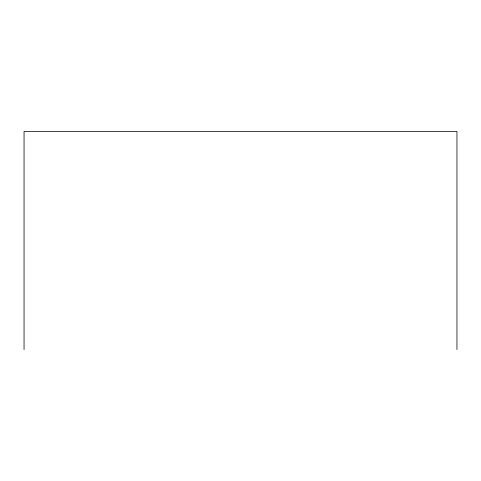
<?xml version="1.0" encoding="UTF-8"?>
<svg xmlns="http://www.w3.org/2000/svg" width="481" height="481" viewBox="0 0 481 481"><rect width="100%" height="100%" fill="white"/><g stroke="black" fill="none" stroke-linecap="round" stroke-linejoin="round"><path stroke-width="0.72" d="M456.95 349.585L456.95 131.415L24.05 131.415L24.05 349.585"/></g></svg>
